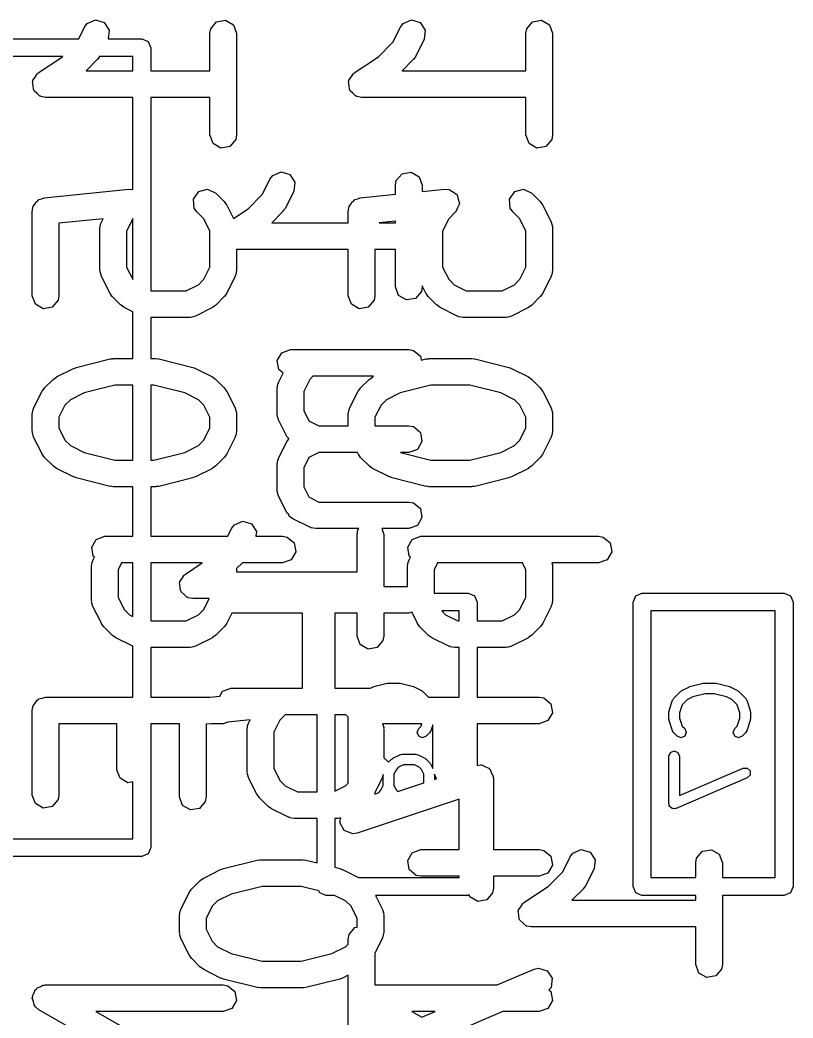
# Model space of a CAD drawing. Extents: x 0.04 to 2.09, y 0.3 to 3.78.
# Drawn here: x 0.2801 to 0.4513, y 3.0444 to 3.2655 of the extents above; entities that cross this region are included whole.
import ezdxf

# ---------------------------------------------------------------- set-up
doc = ezdxf.new("R2010")
doc.units = 0
doc.header["$MEASUREMENT"] = 0
doc.layers.add('BLACK', color=7, linetype='CONTINUOUS')

msp = doc.modelspace()

# ---------------------------------------------------------------- linework, layer by layer
at = {"layer": 'BLACK', "linetype": 'CONTINUOUS'}
for p, q in [((0.294981, 3.26468), (0.296835, 3.26549)), ((0.296835, 3.26549), (0.298771, 3.26491)), ((0.323657, 3.2651), (0.325646, 3.26545)), ((0.325646, 3.26545), (0.327395, 3.26444)), ((0.364981, 3.26468), (0.366835, 3.26549)), ((0.366835, 3.26549), (0.368771, 3.26491)), ((0.393657, 3.2651), (0.395646, 3.26545)), ((0.395646, 3.26545), (0.397395, 3.26444)), ((0.2931, 3.26132), (0.294371, 3.26386)), ((0.294371, 3.26386), (0.294981, 3.26468)), ((0.298771, 3.26491), (0.299884, 3.26323)), ((0.299884, 3.26323), (0.299664, 3.26132)), ((0.32218, 3.26254), (0.322358, 3.26355)), ((0.322358, 3.26355), (0.323657, 3.2651)), ((0.327395, 3.26444), (0.328086, 3.26254)), ((0.36271, 3.26054), (0.364371, 3.26386)), ((0.364371, 3.26386), (0.364981, 3.26468)), ((0.368771, 3.26491), (0.369884, 3.26323)), ((0.369884, 3.26323), (0.369653, 3.26122)), ((0.39218, 3.26254), (0.392358, 3.26355)), ((0.392358, 3.26355), (0.393657, 3.2651)), ((0.397395, 3.26444), (0.398086, 3.26254)), ((0.181102, 3.26132), (0.2931, 3.26132)), ((0.299664, 3.26132), (0.307087, 3.26132)), ((0.307087, 3.26132), (0.308479, 3.26074)), ((0.308479, 3.26074), (0.309055, 3.25935)), ((0.32218, 3.25424), (0.32218, 3.26254)), ((0.328086, 3.26254), (0.328086, 3.24004)), ((0.369653, 3.26122), (0.367778, 3.25747)), ((0.39218, 3.25424), (0.39218, 3.26254)), ((0.398086, 3.26254), (0.398086, 3.24004)), ((0.309055, 3.25935), (0.309055, 3.25424)), ((0.359506, 3.25733), (0.36271, 3.26054)), ((0.289553, 3.25738), (0.183071, 3.25738)), ((0.284125, 3.25375), (0.289506, 3.25733)), ((0.289506, 3.25733), (0.289553, 3.25738)), ((0.297225, 3.2567), (0.294766, 3.25424)), ((0.297252, 3.25676), (0.297225, 3.2567)), ((0.297713, 3.25738), (0.297252, 3.25676)), ((0.305118, 3.25738), (0.297713, 3.25738)), ((0.305118, 3.25424), (0.305118, 3.25738)), ((0.354125, 3.25375), (0.359506, 3.25733)), ((0.367225, 3.2567), (0.364766, 3.25424)), ((0.367252, 3.25676), (0.367225, 3.2567)), ((0.367778, 3.25747), (0.367252, 3.25676)), ((0.294766, 3.25424), (0.305118, 3.25424)), ((0.309055, 3.25424), (0.32218, 3.25424)), ((0.364766, 3.25424), (0.39218, 3.25424)), ((0.282855, 3.2518), (0.28294, 3.25195)), ((0.282929, 3.25212), (0.283436, 3.25281)), ((0.28294, 3.25195), (0.282929, 3.25212)), ((0.283436, 3.25281), (0.283865, 3.25355)), ((0.283865, 3.25355), (0.284025, 3.25361)), ((0.284025, 3.25361), (0.284125, 3.25375)), ((0.352855, 3.2518), (0.35294, 3.25195)), ((0.352929, 3.25212), (0.353436, 3.25281)), ((0.35294, 3.25195), (0.352929, 3.25212)), ((0.353436, 3.25281), (0.353865, 3.25355)), ((0.353865, 3.25355), (0.354025, 3.25361)), ((0.354025, 3.25361), (0.354125, 3.25375)), ((0.283004, 3.25096), (0.282855, 3.2518)), ((0.283059, 3.2501), (0.283004, 3.25096)), ((0.283176, 3.24998), (0.283059, 3.2501)), ((0.283206, 3.24981), (0.283176, 3.24998)), ((0.283862, 3.24926), (0.283206, 3.24981)), ((0.353004, 3.25096), (0.352855, 3.2518)), ((0.353059, 3.2501), (0.353004, 3.25096)), ((0.353176, 3.24998), (0.353059, 3.2501)), ((0.353206, 3.24981), (0.353176, 3.24998)), ((0.353862, 3.24926), (0.353206, 3.24981)), ((0.284454, 3.24864), (0.283862, 3.24926)), ((0.284623, 3.24863), (0.284454, 3.24864)), ((0.284753, 3.24852), (0.284623, 3.24863)), ((0.285763, 3.24834), (0.284753, 3.24852)), ((0.305118, 3.24834), (0.285763, 3.24834)), ((0.305118, 3.22791), (0.305118, 3.24834)), ((0.32218, 3.24834), (0.309055, 3.24834)), ((0.309055, 3.24834), (0.309055, 3.2055)), ((0.32218, 3.24004), (0.32218, 3.24834)), ((0.354454, 3.24864), (0.353862, 3.24926)), ((0.354623, 3.24863), (0.354454, 3.24864)), ((0.354753, 3.24852), (0.354623, 3.24863)), ((0.355763, 3.24834), (0.354753, 3.24852)), ((0.39218, 3.24834), (0.355763, 3.24834)), ((0.39218, 3.24004), (0.39218, 3.24834)), ((0.322871, 3.23814), (0.32218, 3.24004)), ((0.327908, 3.23903), (0.326609, 3.23749)), ((0.328086, 3.24004), (0.327908, 3.23903)), ((0.392871, 3.23814), (0.39218, 3.24004)), ((0.397908, 3.23903), (0.396609, 3.23749)), ((0.398086, 3.24004), (0.397908, 3.23903)), ((0.32462, 3.23713), (0.322871, 3.23814)), ((0.326609, 3.23749), (0.32462, 3.23713)), ((0.39462, 3.23713), (0.392871, 3.23814)), ((0.396609, 3.23749), (0.39462, 3.23713)), ((0.333812, 3.22689), (0.335473, 3.23021)), ((0.335473, 3.23021), (0.336084, 3.23103)), ((0.336084, 3.23103), (0.337937, 3.23183)), ((0.337937, 3.23183), (0.339873, 3.23126)), ((0.339873, 3.23126), (0.340986, 3.22957)), ((0.363283, 3.22889), (0.363461, 3.2299)), ((0.363461, 3.2299), (0.364759, 3.23144)), ((0.364759, 3.23144), (0.366748, 3.23179)), ((0.366748, 3.23179), (0.368497, 3.23078)), ((0.368497, 3.23078), (0.369188, 3.22889)), ((0.285469, 3.22611), (0.304217, 3.22798)), ((0.304217, 3.22798), (0.305118, 3.22791)), ((0.31969, 3.22746), (0.321641, 3.22799)), ((0.321641, 3.22799), (0.323471, 3.22713)), ((0.340755, 3.22756), (0.33888, 3.22382)), ((0.340986, 3.22957), (0.340755, 3.22756)), ((0.363283, 3.22689), (0.363283, 3.22889)), ((0.369188, 3.22889), (0.369188, 3.22748)), ((0.369188, 3.22748), (0.374217, 3.22798)), ((0.374217, 3.22798), (0.375239, 3.22791)), ((0.375239, 3.22791), (0.375256, 3.22789)), ((0.375256, 3.22789), (0.375275, 3.2279)), ((0.375275, 3.2279), (0.376088, 3.22733)), ((0.38969, 3.22746), (0.391641, 3.22799)), ((0.391641, 3.22799), (0.393471, 3.22713)), ((0.283649, 3.22523), (0.284021, 3.22541)), ((0.284021, 3.22541), (0.284287, 3.22573)), ((0.284287, 3.22573), (0.284904, 3.22584)), ((0.284904, 3.22584), (0.285469, 3.22611)), ((0.318531, 3.22581), (0.31969, 3.22746)), ((0.318707, 3.2238), (0.318531, 3.22581)), ((0.323471, 3.22713), (0.325346, 3.22526)), ((0.330609, 3.22368), (0.333812, 3.22689)), ((0.353649, 3.22523), (0.354021, 3.22541)), ((0.354021, 3.22541), (0.354287, 3.22573)), ((0.354287, 3.22573), (0.354904, 3.22584)), ((0.354904, 3.22584), (0.355469, 3.22611)), ((0.355469, 3.22611), (0.363283, 3.22689)), ((0.376088, 3.22733), (0.376908, 3.22677)), ((0.376908, 3.22677), (0.376914, 3.22675)), ((0.376914, 3.22675), (0.376929, 3.22674)), ((0.376929, 3.22674), (0.377186, 3.22578)), ((0.377186, 3.22578), (0.377455, 3.22482)), ((0.388531, 3.22581), (0.38969, 3.22746)), ((0.388707, 3.2238), (0.388531, 3.22581)), ((0.393471, 3.22713), (0.395346, 3.22526)), ((0.28281, 3.22317), (0.282837, 3.22332)), ((0.28281, 3.20442), (0.28281, 3.22317)), ((0.282819, 3.22339), (0.282869, 3.2235)), ((0.282837, 3.22332), (0.282819, 3.22339)), ((0.282869, 3.2235), (0.282988, 3.22418)), ((0.282988, 3.22418), (0.283391, 3.22466)), ((0.283391, 3.22466), (0.283649, 3.22523)), ((0.319296, 3.22296), (0.318707, 3.2238)), ((0.325346, 3.22526), (0.325853, 3.22453)), ((0.325853, 3.22453), (0.325899, 3.22449)), ((0.325899, 3.22449), (0.32738, 3.22153)), ((0.32738, 3.22153), (0.330609, 3.22368)), ((0.33888, 3.22382), (0.338354, 3.22311)), ((0.35281, 3.22317), (0.352837, 3.22332)), ((0.35281, 3.22059), (0.35281, 3.22317)), ((0.352819, 3.22339), (0.352869, 3.2235)), ((0.352837, 3.22332), (0.352819, 3.22339)), ((0.352869, 3.2235), (0.352988, 3.22418)), ((0.352988, 3.22418), (0.353391, 3.22466)), ((0.353391, 3.22466), (0.353649, 3.22523)), ((0.377034, 3.22389), (0.376624, 3.22298)), ((0.377452, 3.22479), (0.377034, 3.22389)), ((0.377455, 3.22482), (0.377447, 3.22481)), ((0.377447, 3.22481), (0.377452, 3.22479)), ((0.389296, 3.22296), (0.388707, 3.2238)), ((0.395346, 3.22526), (0.395853, 3.22453)), ((0.395853, 3.22453), (0.395899, 3.22449)), ((0.395899, 3.22449), (0.397774, 3.22074)), ((0.298487, 3.22147), (0.288716, 3.2205)), ((0.29812, 3.22074), (0.298487, 3.22147)), ((0.305063, 3.22142), (0.303714, 3.21872)), ((0.305118, 3.22148), (0.305063, 3.22142)), ((0.305118, 3.20799), (0.305118, 3.22148)), ((0.320832, 3.22142), (0.319296, 3.22296)), ((0.32218, 3.21872), (0.320832, 3.22142)), ((0.338327, 3.22305), (0.335869, 3.22059)), ((0.338354, 3.22311), (0.338327, 3.22305)), ((0.363283, 3.22095), (0.359641, 3.22059)), ((0.363283, 3.22059), (0.363283, 3.22095)), ((0.375063, 3.22142), (0.373714, 3.21872)), ((0.376599, 3.22296), (0.375063, 3.22142)), ((0.376607, 3.22297), (0.376599, 3.22296)), ((0.376624, 3.22298), (0.376607, 3.22297)), ((0.390832, 3.22142), (0.389296, 3.22296)), ((0.39218, 3.21872), (0.390832, 3.22142)), ((0.288716, 3.2205), (0.288716, 3.20442)), ((0.297808, 3.21942), (0.297986, 3.22043)), ((0.297808, 3.21005), (0.297808, 3.21942)), ((0.297986, 3.22043), (0.2981, 3.22056)), ((0.2981, 3.22056), (0.29812, 3.22074)), ((0.303714, 3.21872), (0.303714, 3.21074)), ((0.32218, 3.21074), (0.32218, 3.21872)), ((0.335869, 3.22059), (0.35281, 3.22059)), ((0.359641, 3.22059), (0.363283, 3.22059)), ((0.373714, 3.21872), (0.373714, 3.21074)), ((0.39218, 3.21074), (0.39218, 3.21872)), ((0.397774, 3.22074), (0.398066, 3.21976)), ((0.398066, 3.21976), (0.398025, 3.21959)), ((0.398025, 3.21959), (0.398086, 3.21942)), ((0.398086, 3.21942), (0.398086, 3.21005)), ((0.35281, 3.21468), (0.328086, 3.21468)), ((0.328086, 3.21468), (0.328086, 3.21005)), ((0.35281, 3.20442), (0.35281, 3.21468)), ((0.363283, 3.21468), (0.358716, 3.21468)), ((0.358716, 3.21468), (0.358716, 3.20442)), ((0.363283, 3.20639), (0.363283, 3.21468)), ((0.297869, 3.20988), (0.297808, 3.21005)), ((0.297828, 3.20971), (0.297869, 3.20988)), ((0.303714, 3.21074), (0.305063, 3.20805)), ((0.320832, 3.20805), (0.32218, 3.21074)), ((0.328086, 3.21005), (0.327908, 3.20904)), ((0.373714, 3.21074), (0.375063, 3.20805)), ((0.390832, 3.20805), (0.39218, 3.21074)), ((0.398086, 3.21005), (0.397908, 3.20904)), ((0.29812, 3.20873), (0.297828, 3.20971)), ((0.299995, 3.20498), (0.29812, 3.20873)), ((0.305063, 3.20805), (0.305118, 3.20799)), ((0.319634, 3.20685), (0.320832, 3.20805)), ((0.327774, 3.20873), (0.325899, 3.20498)), ((0.327794, 3.2089), (0.327774, 3.20873)), ((0.327908, 3.20904), (0.327794, 3.2089)), ((0.375063, 3.20805), (0.37626, 3.20685)), ((0.389634, 3.20685), (0.390832, 3.20805)), ((0.397774, 3.20873), (0.395899, 3.20498)), ((0.397794, 3.2089), (0.397774, 3.20873)), ((0.397908, 3.20904), (0.397794, 3.2089)), ((0.309055, 3.2055), (0.316937, 3.2055)), ((0.316937, 3.2055), (0.319634, 3.20685)), ((0.363974, 3.20449), (0.363283, 3.20639)), ((0.369188, 3.20639), (0.36901, 3.20538)), ((0.369995, 3.20498), (0.369188, 3.20659)), ((0.369188, 3.20659), (0.369188, 3.20639)), ((0.37626, 3.20685), (0.378957, 3.2055)), ((0.378957, 3.2055), (0.386937, 3.2055)), ((0.386937, 3.2055), (0.389634, 3.20685)), ((0.283501, 3.20252), (0.28281, 3.20442)), ((0.288538, 3.20341), (0.287239, 3.20186)), ((0.288716, 3.20442), (0.288538, 3.20341)), ((0.300042, 3.20493), (0.299995, 3.20498)), ((0.300548, 3.20421), (0.300042, 3.20493)), ((0.302423, 3.20233), (0.300548, 3.20421)), ((0.325346, 3.20421), (0.323471, 3.20233)), ((0.325373, 3.20427), (0.325346, 3.20421)), ((0.325899, 3.20498), (0.325373, 3.20427)), ((0.353501, 3.20252), (0.35281, 3.20442)), ((0.358538, 3.20341), (0.357239, 3.20186)), ((0.358716, 3.20442), (0.358538, 3.20341)), ((0.365723, 3.20348), (0.363974, 3.20449)), ((0.367712, 3.20383), (0.365723, 3.20348)), ((0.36901, 3.20538), (0.367712, 3.20383)), ((0.370042, 3.20493), (0.369995, 3.20498)), ((0.370548, 3.20421), (0.370042, 3.20493)), ((0.372423, 3.20233), (0.370548, 3.20421)), ((0.395346, 3.20421), (0.393471, 3.20233)), ((0.395373, 3.20427), (0.395346, 3.20421)), ((0.395899, 3.20498), (0.395373, 3.20427)), ((0.28525, 3.20151), (0.283501, 3.20252)), ((0.287239, 3.20186), (0.28525, 3.20151)), ((0.302481, 3.20231), (0.302423, 3.20233)), ((0.30319, 3.20178), (0.302481, 3.20231)), ((0.305118, 3.20082), (0.30319, 3.20178)), ((0.322704, 3.20178), (0.318955, 3.19991)), ((0.322748, 3.20183), (0.322704, 3.20178)), ((0.323471, 3.20233), (0.322748, 3.20183)), ((0.35525, 3.20151), (0.353501, 3.20252)), ((0.357239, 3.20186), (0.35525, 3.20151)), ((0.372481, 3.20231), (0.372423, 3.20233)), ((0.37319, 3.20178), (0.372481, 3.20231)), ((0.37694, 3.19991), (0.37319, 3.20178)), ((0.392704, 3.20178), (0.388955, 3.19991)), ((0.392748, 3.20183), (0.392704, 3.20178)), ((0.393471, 3.20233), (0.392748, 3.20183)), ((0.305118, 3.1905), (0.305118, 3.20082)), ((0.317634, 3.19959), (0.309055, 3.19959)), ((0.309055, 3.19959), (0.309055, 3.1905)), ((0.3178, 3.19965), (0.317634, 3.19959)), ((0.317972, 3.19961), (0.3178, 3.19965)), ((0.318955, 3.19991), (0.317972, 3.19961)), ((0.377115, 3.19989), (0.37694, 3.19991)), ((0.37725, 3.19977), (0.377115, 3.19989)), ((0.37826, 3.19959), (0.37725, 3.19977)), ((0.387634, 3.19959), (0.37826, 3.19959)), ((0.3878, 3.19965), (0.387634, 3.19959)), ((0.387972, 3.19961), (0.3878, 3.19965)), ((0.388955, 3.19991), (0.387972, 3.19961)), ((0.338091, 3.19178), (0.339989, 3.19247)), ((0.339989, 3.19247), (0.366235, 3.19247)), ((0.366235, 3.19247), (0.367245, 3.19229)), ((0.367245, 3.19229), (0.368793, 3.19099)), ((0.292546, 3.18854), (0.300045, 3.19041)), ((0.300045, 3.19041), (0.300633, 3.19045)), ((0.300633, 3.19045), (0.300761, 3.1905)), ((0.300761, 3.1905), (0.305118, 3.1905)), ((0.309055, 3.1905), (0.310135, 3.1905)), ((0.310135, 3.1905), (0.310715, 3.1904)), ((0.310715, 3.1904), (0.310851, 3.19041)), ((0.310851, 3.19041), (0.31835, 3.18854)), ((0.337081, 3.19003), (0.338091, 3.19178)), ((0.337432, 3.18804), (0.337081, 3.19003)), ((0.368793, 3.19099), (0.368943, 3.19014)), ((0.368943, 3.19014), (0.370045, 3.19041)), ((0.370045, 3.19041), (0.370633, 3.19045)), ((0.370633, 3.19045), (0.370761, 3.1905)), ((0.370761, 3.1905), (0.380135, 3.1905)), ((0.380135, 3.1905), (0.380715, 3.1904)), ((0.380715, 3.1904), (0.380851, 3.19041)), ((0.380851, 3.19041), (0.38835, 3.18854)), ((0.288192, 3.18644), (0.291942, 3.18832)), ((0.291942, 3.18832), (0.29243, 3.18846)), ((0.29243, 3.18846), (0.292546, 3.18854)), ((0.31835, 3.18854), (0.318816, 3.18833)), ((0.318816, 3.18833), (0.318955, 3.18832)), ((0.318955, 3.18832), (0.322704, 3.18644)), ((0.338368, 3.18725), (0.337432, 3.18804)), ((0.38835, 3.18854), (0.388816, 3.18833)), ((0.388816, 3.18833), (0.388955, 3.18832)), ((0.388955, 3.18832), (0.392704, 3.18644)), ((0.28555, 3.18401), (0.287425, 3.18589)), ((0.287425, 3.18589), (0.288148, 3.18639)), ((0.288148, 3.18639), (0.288192, 3.18644)), ((0.322704, 3.18644), (0.323413, 3.18591)), ((0.323413, 3.18591), (0.323471, 3.18589)), ((0.323471, 3.18589), (0.325346, 3.18401)), ((0.337348, 3.18521), (0.338368, 3.18725)), ((0.34429, 3.18589), (0.342941, 3.18319)), ((0.344961, 3.18656), (0.34429, 3.18589)), ((0.358437, 3.18656), (0.344961, 3.18656)), ((0.35555, 3.18401), (0.357425, 3.18589)), ((0.357425, 3.18589), (0.358148, 3.18639)), ((0.358148, 3.18639), (0.358192, 3.18644)), ((0.358192, 3.18644), (0.358437, 3.18656)), ((0.392704, 3.18644), (0.393413, 3.18591)), ((0.393413, 3.18591), (0.393471, 3.18589)), ((0.393471, 3.18589), (0.395346, 3.18401)), ((0.284997, 3.18324), (0.285523, 3.18395)), ((0.285523, 3.18395), (0.28555, 3.18401)), ((0.301125, 3.1846), (0.294293, 3.18289)), ((0.305118, 3.1846), (0.301125, 3.1846)), ((0.305118, 3.168), (0.305118, 3.1846)), ((0.309055, 3.1846), (0.309055, 3.168)), ((0.309771, 3.1846), (0.309055, 3.1846)), ((0.316603, 3.18289), (0.309771, 3.1846)), ((0.325346, 3.18401), (0.325853, 3.18329)), ((0.337036, 3.18389), (0.337214, 3.1849)), ((0.337036, 3.17827), (0.337036, 3.18389)), ((0.337214, 3.1849), (0.337328, 3.18504)), ((0.337328, 3.18504), (0.337348, 3.18521)), ((0.354997, 3.18324), (0.355523, 3.18395)), ((0.355523, 3.18395), (0.35555, 3.18401)), ((0.371125, 3.1846), (0.364293, 3.18289)), ((0.379771, 3.1846), (0.371125, 3.1846)), ((0.386603, 3.18289), (0.379771, 3.1846)), ((0.395346, 3.18401), (0.395853, 3.18329)), ((0.283122, 3.1795), (0.284997, 3.18324)), ((0.291262, 3.18137), (0.290065, 3.18018)), ((0.294293, 3.18289), (0.291262, 3.18137)), ((0.319634, 3.18137), (0.316603, 3.18289)), ((0.320832, 3.18018), (0.319634, 3.18137)), ((0.325853, 3.18329), (0.325899, 3.18324)), ((0.325899, 3.18324), (0.327774, 3.1795)), ((0.342941, 3.18319), (0.342941, 3.17896)), ((0.353122, 3.1795), (0.354997, 3.18324)), ((0.361262, 3.18137), (0.360065, 3.18018)), ((0.364293, 3.18289), (0.361262, 3.18137)), ((0.389634, 3.18137), (0.386603, 3.18289)), ((0.390832, 3.18018), (0.389634, 3.18137)), ((0.395853, 3.18329), (0.395899, 3.18324)), ((0.395899, 3.18324), (0.397774, 3.1795)), ((0.28281, 3.17817), (0.282988, 3.17918)), ((0.282988, 3.17918), (0.283102, 3.17932)), ((0.283102, 3.17932), (0.283122, 3.1795)), ((0.290065, 3.18018), (0.288716, 3.17748)), ((0.32218, 3.17748), (0.320832, 3.18018)), ((0.327774, 3.1795), (0.328066, 3.17851)), ((0.342941, 3.17896), (0.344064, 3.17672)), ((0.35281, 3.17817), (0.352988, 3.17918)), ((0.352988, 3.17918), (0.353102, 3.17932)), ((0.353102, 3.17932), (0.353122, 3.1795)), ((0.360065, 3.18018), (0.358716, 3.17748)), ((0.39218, 3.17748), (0.390832, 3.18018)), ((0.397774, 3.1795), (0.398066, 3.17851)), ((0.28281, 3.17443), (0.28281, 3.17817)), ((0.288716, 3.17748), (0.288716, 3.17512)), ((0.32218, 3.17512), (0.32218, 3.17748)), ((0.328066, 3.17851), (0.328025, 3.17834)), ((0.328025, 3.17834), (0.328086, 3.17817)), ((0.328086, 3.17817), (0.328086, 3.17443)), ((0.337096, 3.1781), (0.337036, 3.17827)), ((0.337055, 3.17793), (0.337096, 3.1781)), ((0.337348, 3.17695), (0.337055, 3.17793)), ((0.339222, 3.1732), (0.337348, 3.17695)), ((0.344064, 3.17672), (0.34631, 3.1756)), ((0.35281, 3.1756), (0.35281, 3.17817)), ((0.358716, 3.17748), (0.358716, 3.1756)), ((0.39218, 3.17512), (0.39218, 3.17748)), ((0.398066, 3.17851), (0.398025, 3.17834)), ((0.398025, 3.17834), (0.398086, 3.17817)), ((0.398086, 3.17817), (0.398086, 3.17443)), ((0.288716, 3.17512), (0.290065, 3.17242)), ((0.320832, 3.17242), (0.32218, 3.17512)), ((0.34631, 3.1756), (0.35281, 3.1756)), ((0.358716, 3.1756), (0.366235, 3.1756)), ((0.366235, 3.1756), (0.367245, 3.17542)), ((0.367245, 3.17542), (0.368793, 3.17412)), ((0.390832, 3.17242), (0.39218, 3.17512)), ((0.282871, 3.17426), (0.28281, 3.17443)), ((0.28283, 3.17409), (0.282871, 3.17426)), ((0.283122, 3.1731), (0.28283, 3.17409)), ((0.284997, 3.16936), (0.283122, 3.1731)), ((0.290065, 3.17242), (0.291262, 3.17123)), ((0.319634, 3.17123), (0.320832, 3.17242)), ((0.327774, 3.1731), (0.325899, 3.16936)), ((0.327794, 3.17328), (0.327774, 3.1731)), ((0.327908, 3.17342), (0.327794, 3.17328)), ((0.328086, 3.17443), (0.327908, 3.17342)), ((0.339544, 3.17289), (0.339222, 3.1732)), ((0.339222, 3.17209), (0.339645, 3.17266)), ((0.339645, 3.17266), (0.339544, 3.17289)), ((0.368793, 3.17412), (0.369143, 3.17213)), ((0.389634, 3.17123), (0.390832, 3.17242)), ((0.397774, 3.1731), (0.395899, 3.16936)), ((0.397794, 3.17328), (0.397774, 3.1731)), ((0.397908, 3.17342), (0.397794, 3.17328)), ((0.398086, 3.17443), (0.397908, 3.17342)), ((0.291262, 3.17123), (0.294293, 3.16971)), ((0.316603, 3.16971), (0.319634, 3.17123)), ((0.337348, 3.16834), (0.339222, 3.17209)), ((0.368133, 3.17038), (0.366235, 3.16969)), ((0.369143, 3.17213), (0.368133, 3.17038)), ((0.386603, 3.16971), (0.389634, 3.17123)), ((0.285044, 3.16931), (0.284997, 3.16936)), ((0.28555, 3.16859), (0.285044, 3.16931)), ((0.287425, 3.16671), (0.28555, 3.16859)), ((0.294293, 3.16971), (0.301125, 3.168)), ((0.301125, 3.168), (0.305118, 3.168)), ((0.309055, 3.168), (0.309771, 3.168)), ((0.309771, 3.168), (0.316603, 3.16971)), ((0.325346, 3.16859), (0.323471, 3.16671)), ((0.325373, 3.16865), (0.325346, 3.16859)), ((0.325899, 3.16936), (0.325373, 3.16865)), ((0.337036, 3.16702), (0.337214, 3.16803)), ((0.337214, 3.16803), (0.337328, 3.16816)), ((0.337328, 3.16816), (0.337348, 3.16834)), ((0.344064, 3.16857), (0.342941, 3.16632)), ((0.34631, 3.16969), (0.344064, 3.16857)), ((0.35483, 3.16969), (0.34631, 3.16969)), ((0.354997, 3.16936), (0.35483, 3.16969)), ((0.355044, 3.16931), (0.354997, 3.16936)), ((0.35555, 3.16859), (0.355044, 3.16931)), ((0.357425, 3.16671), (0.35555, 3.16859)), ((0.366235, 3.16969), (0.364383, 3.16969)), ((0.364383, 3.16969), (0.371125, 3.168)), ((0.371125, 3.168), (0.379771, 3.168)), ((0.379771, 3.168), (0.386603, 3.16971)), ((0.395346, 3.16859), (0.393471, 3.16671)), ((0.395373, 3.16865), (0.395346, 3.16859)), ((0.395899, 3.16936), (0.395373, 3.16865)), ((0.287483, 3.16669), (0.287425, 3.16671)), ((0.288192, 3.16616), (0.287483, 3.16669)), ((0.291942, 3.16429), (0.288192, 3.16616)), ((0.322704, 3.16616), (0.318955, 3.16429)), ((0.322748, 3.16621), (0.322704, 3.16616)), ((0.323471, 3.16671), (0.322748, 3.16621)), ((0.337036, 3.16139), (0.337036, 3.16702)), ((0.342941, 3.16632), (0.342941, 3.16209)), ((0.357483, 3.16669), (0.357425, 3.16671)), ((0.358192, 3.16616), (0.357483, 3.16669)), ((0.361942, 3.16429), (0.358192, 3.16616)), ((0.392704, 3.16616), (0.388955, 3.16429)), ((0.392748, 3.16621), (0.392704, 3.16616)), ((0.393471, 3.16671), (0.392748, 3.16621)), ((0.29208, 3.16427), (0.291942, 3.16429)), ((0.292546, 3.16406), (0.29208, 3.16427)), ((0.300045, 3.16219), (0.292546, 3.16406)), ((0.31835, 3.16406), (0.310851, 3.16219)), ((0.318466, 3.16414), (0.31835, 3.16406)), ((0.318955, 3.16429), (0.318466, 3.16414)), ((0.36208, 3.16427), (0.361942, 3.16429)), ((0.362546, 3.16406), (0.36208, 3.16427)), ((0.370045, 3.16219), (0.362546, 3.16406)), ((0.38835, 3.16406), (0.380851, 3.16219)), ((0.388466, 3.16414), (0.38835, 3.16406)), ((0.388955, 3.16429), (0.388466, 3.16414)), ((0.300181, 3.1622), (0.300045, 3.16219)), ((0.300761, 3.1621), (0.300181, 3.1622)), ((0.305118, 3.1621), (0.300761, 3.1621)), ((0.305118, 3.15113), (0.305118, 3.1621)), ((0.310135, 3.1621), (0.309055, 3.1621)), ((0.309055, 3.1621), (0.309055, 3.15113)), ((0.310263, 3.16215), (0.310135, 3.1621)), ((0.310851, 3.16219), (0.310263, 3.16215)), ((0.337096, 3.16123), (0.337036, 3.16139)), ((0.337055, 3.16106), (0.337096, 3.16123)), ((0.342941, 3.16209), (0.344064, 3.15985)), ((0.370181, 3.1622), (0.370045, 3.16219)), ((0.370761, 3.1621), (0.370181, 3.1622)), ((0.380135, 3.1621), (0.370761, 3.1621)), ((0.380263, 3.16215), (0.380135, 3.1621)), ((0.380851, 3.16219), (0.380263, 3.16215)), ((0.337348, 3.16007), (0.337055, 3.16106)), ((0.339222, 3.15632), (0.337348, 3.16007)), ((0.344064, 3.15985), (0.34631, 3.15872)), ((0.34631, 3.15872), (0.366235, 3.15872)), ((0.366235, 3.15872), (0.367245, 3.15854)), ((0.367245, 3.15854), (0.368793, 3.15725)), ((0.368793, 3.15725), (0.369143, 3.15526)), ((0.339544, 3.15602), (0.339222, 3.15632)), ((0.339719, 3.15561), (0.339544, 3.15602)), ((0.340543, 3.155), (0.339719, 3.15561)), ((0.344293, 3.15313), (0.340543, 3.155)), ((0.369143, 3.15526), (0.368133, 3.15351)), ((0.326107, 3.15113), (0.326969, 3.15286)), ((0.326969, 3.15286), (0.32758, 3.15368)), ((0.32758, 3.15368), (0.329433, 3.15448)), ((0.329433, 3.15448), (0.331369, 3.15391)), ((0.331369, 3.15391), (0.332482, 3.15222)), ((0.344468, 3.15311), (0.344293, 3.15313)), ((0.344603, 3.15299), (0.344468, 3.15311)), ((0.345613, 3.15282), (0.344603, 3.15299)), ((0.355185, 3.15282), (0.345613, 3.15282)), ((0.354779, 3.15154), (0.354957, 3.15255)), ((0.354957, 3.15255), (0.355185, 3.15282)), ((0.366235, 3.15282), (0.360218, 3.15282)), ((0.360218, 3.15282), (0.360684, 3.15154)), ((0.368133, 3.15351), (0.366235, 3.15282)), ((0.295978, 3.14869), (0.296988, 3.15044)), ((0.296988, 3.15044), (0.298886, 3.15113)), ((0.298886, 3.15113), (0.305118, 3.15113)), ((0.309055, 3.15113), (0.326107, 3.15113)), ((0.332482, 3.15222), (0.332357, 3.15113)), ((0.332357, 3.15113), (0.338256, 3.15113)), ((0.338256, 3.15113), (0.339266, 3.15095)), ((0.339266, 3.15095), (0.340814, 3.14966)), ((0.354779, 3.14324), (0.354779, 3.15154)), ((0.360684, 3.15154), (0.360684, 3.13997)), ((0.365978, 3.14869), (0.366988, 3.15044)), ((0.366988, 3.15044), (0.368886, 3.15113)), ((0.368886, 3.15113), (0.408256, 3.15113)), ((0.408256, 3.15113), (0.409266, 3.15095)), ((0.409266, 3.15095), (0.410814, 3.14966)), ((0.296329, 3.1467), (0.295978, 3.14869)), ((0.340814, 3.14966), (0.341164, 3.14767)), ((0.366329, 3.1467), (0.365978, 3.14869)), ((0.410814, 3.14966), (0.411164, 3.14767)), ((0.296245, 3.14575), (0.296606, 3.14647)), ((0.296606, 3.14647), (0.296329, 3.1467)), ((0.340154, 3.14592), (0.338256, 3.14523)), ((0.341164, 3.14767), (0.340154, 3.14592)), ((0.366245, 3.14575), (0.366606, 3.14647)), ((0.366606, 3.14647), (0.366329, 3.1467)), ((0.410154, 3.14592), (0.408256, 3.14523)), ((0.411164, 3.14767), (0.410154, 3.14592)), ((0.295934, 3.14443), (0.296112, 3.14544)), ((0.295934, 3.13693), (0.295934, 3.14443)), ((0.296112, 3.14544), (0.296225, 3.14557)), ((0.296225, 3.14557), (0.296245, 3.14575)), ((0.302586, 3.14523), (0.301839, 3.14373)), ((0.301839, 3.14373), (0.301839, 3.13763)), ((0.305118, 3.14523), (0.302586, 3.14523)), ((0.305118, 3.13337), (0.305118, 3.14523)), ((0.309055, 3.14523), (0.309055, 3.13238)), ((0.320447, 3.14523), (0.309055, 3.14523)), ((0.316724, 3.14274), (0.320447, 3.14523)), ((0.329351, 3.14523), (0.328086, 3.14396)), ((0.328086, 3.14396), (0.328086, 3.14324)), ((0.338256, 3.14523), (0.329351, 3.14523)), ((0.365934, 3.14443), (0.366112, 3.14544)), ((0.365934, 3.13997), (0.365934, 3.14443)), ((0.366112, 3.14544), (0.366225, 3.14557)), ((0.366225, 3.14557), (0.366245, 3.14575)), ((0.372586, 3.14523), (0.371839, 3.14373)), ((0.371839, 3.14373), (0.371839, 3.13852)), ((0.391433, 3.14523), (0.372586, 3.14523)), ((0.39218, 3.14373), (0.391433, 3.14523)), ((0.39218, 3.13763), (0.39218, 3.14373)), ((0.408256, 3.14523), (0.39793, 3.14523)), ((0.39793, 3.14523), (0.398066, 3.14477)), ((0.398066, 3.14477), (0.398025, 3.1446)), ((0.398025, 3.1446), (0.398086, 3.14443)), ((0.398086, 3.14443), (0.398086, 3.13693)), ((0.315528, 3.14112), (0.316035, 3.14181)), ((0.316035, 3.14181), (0.316463, 3.14255)), ((0.316463, 3.14255), (0.316623, 3.14261)), ((0.316623, 3.14261), (0.316724, 3.14274)), ((0.328086, 3.14324), (0.354779, 3.14324)), ((0.315454, 3.1408), (0.315538, 3.14095)), ((0.315602, 3.13996), (0.315454, 3.1408)), ((0.315538, 3.14095), (0.315528, 3.14112)), ((0.315657, 3.1391), (0.315602, 3.13996)), ((0.360684, 3.13997), (0.365934, 3.13997)), ((0.295994, 3.13676), (0.295934, 3.13693)), ((0.301839, 3.13763), (0.303188, 3.13493)), ((0.315775, 3.13898), (0.315657, 3.1391)), ((0.315804, 3.13881), (0.315775, 3.13898)), ((0.316461, 3.13826), (0.315804, 3.13881)), ((0.317053, 3.13764), (0.316461, 3.13826)), ((0.317221, 3.13762), (0.317053, 3.13764)), ((0.317351, 3.13751), (0.317221, 3.13762)), ((0.318361, 3.13733), (0.317351, 3.13751)), ((0.322034, 3.13733), (0.318361, 3.13733)), ((0.320832, 3.13493), (0.322034, 3.13733)), ((0.371839, 3.13852), (0.37937, 3.13852)), ((0.37937, 3.13852), (0.380762, 3.13795)), ((0.380762, 3.13795), (0.381339, 3.13656)), ((0.390832, 3.13493), (0.39218, 3.13763)), ((0.398086, 3.13693), (0.397908, 3.13592)), ((0.415906, 3.13656), (0.416482, 3.13795)), ((0.416482, 3.13795), (0.417874, 3.13852)), ((0.417874, 3.13852), (0.44937, 3.13852)), ((0.44937, 3.13852), (0.450762, 3.13795)), ((0.450762, 3.13795), (0.451339, 3.13656)), ((0.295953, 3.13659), (0.295994, 3.13676)), ((0.296245, 3.13561), (0.295953, 3.13659)), ((0.29812, 3.13186), (0.296245, 3.13561)), ((0.303188, 3.13493), (0.304385, 3.13373)), ((0.319634, 3.13373), (0.320832, 3.13493)), ((0.381339, 3.13656), (0.381339, 3.13238)), ((0.389634, 3.13373), (0.390832, 3.13493)), ((0.397774, 3.13561), (0.395899, 3.13186)), ((0.397794, 3.13578), (0.397774, 3.13561)), ((0.397908, 3.13592), (0.397794, 3.13578)), ((0.415906, 3.07356), (0.415906, 3.13656)), ((0.451339, 3.13656), (0.451339, 3.07356)), ((0.304385, 3.13373), (0.305118, 3.13337)), ((0.316937, 3.13238), (0.319634, 3.13373)), ((0.327004, 3.13407), (0.325899, 3.13186)), ((0.34266, 3.13407), (0.327004, 3.13407)), ((0.34266, 3.11748), (0.34266, 3.13407)), ((0.354779, 3.13407), (0.349843, 3.13407)), ((0.349843, 3.13407), (0.349843, 3.11748)), ((0.354779, 3.12904), (0.354779, 3.13407)), ((0.366235, 3.13407), (0.360684, 3.13407)), ((0.360684, 3.13407), (0.360684, 3.12904)), ((0.366895, 3.13431), (0.366235, 3.13407)), ((0.36812, 3.13186), (0.366895, 3.13431)), ((0.373531, 3.13459), (0.374385, 3.13373)), ((0.377402, 3.13459), (0.373531, 3.13459)), ((0.374385, 3.13373), (0.377082, 3.13238)), ((0.377402, 3.13238), (0.377402, 3.13459)), ((0.386937, 3.13238), (0.389634, 3.13373)), ((0.419843, 3.13459), (0.419843, 3.07553)), ((0.447402, 3.13459), (0.419843, 3.13459)), ((0.447402, 3.07553), (0.447402, 3.13459)), ((0.298167, 3.13182), (0.29812, 3.13186)), ((0.298673, 3.13109), (0.298167, 3.13182)), ((0.300548, 3.12922), (0.298673, 3.13109)), ((0.309055, 3.13238), (0.316937, 3.13238)), ((0.325346, 3.13109), (0.323471, 3.12922)), ((0.325373, 3.13115), (0.325346, 3.13109)), ((0.325899, 3.13186), (0.325373, 3.13115)), ((0.368167, 3.13182), (0.36812, 3.13186)), ((0.368673, 3.13109), (0.368167, 3.13182)), ((0.370548, 3.12922), (0.368673, 3.13109)), ((0.377082, 3.13238), (0.377402, 3.13238)), ((0.381339, 3.13238), (0.386937, 3.13238)), ((0.395346, 3.13109), (0.393471, 3.12922)), ((0.395373, 3.13115), (0.395346, 3.13109)), ((0.395899, 3.13186), (0.395373, 3.13115)), ((0.300606, 3.12919), (0.300548, 3.12922)), ((0.301315, 3.12866), (0.300606, 3.12919)), ((0.305065, 3.12679), (0.301315, 3.12866)), ((0.322704, 3.12866), (0.318955, 3.12679)), ((0.322748, 3.12871), (0.322704, 3.12866)), ((0.323471, 3.12922), (0.322748, 3.12871)), ((0.35547, 3.12714), (0.354779, 3.12904)), ((0.360684, 3.12904), (0.360506, 3.12803)), ((0.370606, 3.12919), (0.370548, 3.12922)), ((0.371315, 3.12866), (0.370606, 3.12919)), ((0.375065, 3.12679), (0.371315, 3.12866)), ((0.392704, 3.12866), (0.388955, 3.12679)), ((0.392748, 3.12871), (0.392704, 3.12866)), ((0.393471, 3.12922), (0.392748, 3.12871)), ((0.305118, 3.12678), (0.305065, 3.12679)), ((0.305118, 3.11551), (0.305118, 3.12678)), ((0.317634, 3.12648), (0.309055, 3.12648)), ((0.309055, 3.12648), (0.309055, 3.11551)), ((0.3178, 3.12654), (0.317634, 3.12648)), ((0.317972, 3.1265), (0.3178, 3.12654)), ((0.318955, 3.12679), (0.317972, 3.1265)), ((0.357219, 3.12613), (0.35547, 3.12714)), ((0.359208, 3.12648), (0.357219, 3.12613)), ((0.360506, 3.12803), (0.359208, 3.12648)), ((0.37524, 3.12677), (0.375065, 3.12679)), ((0.375376, 3.12666), (0.37524, 3.12677)), ((0.376385, 3.12648), (0.375376, 3.12666)), ((0.377402, 3.12648), (0.376385, 3.12648)), ((0.377402, 3.11551), (0.377402, 3.12648)), ((0.387634, 3.12648), (0.381339, 3.12648)), ((0.381339, 3.12648), (0.381339, 3.11551)), ((0.3878, 3.12654), (0.387634, 3.12648)), ((0.387972, 3.1265), (0.3878, 3.12654)), ((0.388955, 3.12679), (0.387972, 3.1265)), ((0.324967, 3.11679), (0.326865, 3.11748)), ((0.326865, 3.11748), (0.34266, 3.11748)), ((0.349843, 3.11748), (0.357696, 3.11748)), ((0.357696, 3.11748), (0.358219, 3.11774)), ((0.358219, 3.11774), (0.358353, 3.11775)), ((0.358353, 3.11775), (0.358461, 3.11783)), ((0.358461, 3.11783), (0.361461, 3.11858)), ((0.361461, 3.11858), (0.361609, 3.11856)), ((0.361609, 3.11856), (0.361747, 3.11861)), ((0.361747, 3.11861), (0.363997, 3.11861)), ((0.363997, 3.11861), (0.364135, 3.11856)), ((0.364135, 3.11856), (0.364283, 3.11858)), ((0.364283, 3.11858), (0.367283, 3.11783)), ((0.367283, 3.11783), (0.367391, 3.11775)), ((0.367391, 3.11775), (0.367525, 3.11774)), ((0.367525, 3.11774), (0.369025, 3.11699)), ((0.42672, 3.11699), (0.428219, 3.11774)), ((0.428219, 3.11774), (0.428353, 3.11775)), ((0.428353, 3.11775), (0.428461, 3.11783)), ((0.428461, 3.11783), (0.431461, 3.11858)), ((0.431461, 3.11858), (0.431609, 3.11856)), ((0.431609, 3.11856), (0.431747, 3.11861)), ((0.431747, 3.11861), (0.433997, 3.11861)), ((0.433997, 3.11861), (0.434135, 3.11856)), ((0.434135, 3.11856), (0.434283, 3.11858)), ((0.434283, 3.11858), (0.437283, 3.11783)), ((0.437283, 3.11783), (0.437391, 3.11775)), ((0.437391, 3.11775), (0.437525, 3.11774)), ((0.437525, 3.11774), (0.439025, 3.11699)), ((0.283481, 3.11416), (0.283865, 3.11482)), ((0.283865, 3.11482), (0.284115, 3.11491)), ((0.284115, 3.11491), (0.284287, 3.11512)), ((0.284287, 3.11512), (0.285042, 3.11525)), ((0.285042, 3.11525), (0.285763, 3.11551)), ((0.285763, 3.11551), (0.305118, 3.11551)), ((0.309055, 3.11551), (0.322142, 3.11551)), ((0.322142, 3.11551), (0.324359, 3.11573)), ((0.324359, 3.11573), (0.324967, 3.11679)), ((0.369025, 3.11699), (0.369152, 3.11684)), ((0.369152, 3.11684), (0.369332, 3.11677)), ((0.369332, 3.11677), (0.370589, 3.11551)), ((0.370589, 3.11551), (0.377402, 3.11551)), ((0.381339, 3.11551), (0.395133, 3.11551)), ((0.395133, 3.11551), (0.396143, 3.11533)), ((0.396143, 3.11533), (0.39769, 3.11403)), ((0.423878, 3.11256), (0.424628, 3.11481)), ((0.424628, 3.11481), (0.424808, 3.11501)), ((0.424808, 3.11501), (0.424913, 3.11527)), ((0.424913, 3.11527), (0.426413, 3.11677)), ((0.426413, 3.11677), (0.426592, 3.11684)), ((0.426592, 3.11684), (0.42672, 3.11699)), ((0.427947, 3.11496), (0.42678, 3.11379)), ((0.42916, 3.11557), (0.427947, 3.11496)), ((0.431893, 3.11625), (0.42916, 3.11557)), ((0.433852, 3.11625), (0.431893, 3.11625)), ((0.436584, 3.11557), (0.433852, 3.11625)), ((0.437797, 3.11496), (0.436584, 3.11557)), ((0.438964, 3.11379), (0.437797, 3.11496)), ((0.439025, 3.11699), (0.439152, 3.11684)), ((0.439152, 3.11684), (0.439332, 3.11677)), ((0.439332, 3.11677), (0.440831, 3.11527)), ((0.440831, 3.11527), (0.440937, 3.11501)), ((0.440937, 3.11501), (0.441117, 3.11481)), ((0.441117, 3.11481), (0.441867, 3.11256)), ((0.28281, 3.11256), (0.282878, 3.11294)), ((0.282855, 3.11307), (0.282921, 3.11318)), ((0.282878, 3.11294), (0.282855, 3.11307)), ((0.282921, 3.11318), (0.282988, 3.11357)), ((0.282988, 3.11357), (0.283481, 3.11416)), ((0.39769, 3.11403), (0.398041, 3.11205)), ((0.42678, 3.11379), (0.426179, 3.11199)), ((0.439565, 3.11199), (0.438964, 3.11379)), ((0.28281, 3.09381), (0.28281, 3.11256)), ((0.331086, 3.11047), (0.326155, 3.10998)), ((0.330719, 3.10974), (0.331086, 3.11047)), ((0.337661, 3.11042), (0.336312, 3.10772)), ((0.338817, 3.11157), (0.337661, 3.11042)), ((0.345906, 3.11157), (0.338817, 3.11157)), ((0.345906, 3.0945), (0.345906, 3.11157)), ((0.349843, 3.11157), (0.349843, 3.09465)), ((0.352274, 3.11157), (0.349843, 3.11157)), ((0.35281, 3.11104), (0.352274, 3.11157)), ((0.35281, 3.09642), (0.35281, 3.11104)), ((0.398041, 3.11205), (0.397031, 3.1103)), ((0.423817, 3.11218), (0.423891, 3.11236)), ((0.423817, 3.11068), (0.423817, 3.11218)), ((0.423891, 3.1105), (0.423817, 3.11068)), ((0.423891, 3.11236), (0.423878, 3.11256)), ((0.423878, 3.11031), (0.423891, 3.1105)), ((0.426179, 3.11199), (0.426179, 3.11088)), ((0.426179, 3.11088), (0.42678, 3.10907)), ((0.438964, 3.10907), (0.439565, 3.11088)), ((0.439565, 3.11088), (0.439565, 3.11199)), ((0.441867, 3.11256), (0.441853, 3.11236)), ((0.441853, 3.11236), (0.441927, 3.11218)), ((0.441927, 3.11068), (0.441853, 3.1105)), ((0.441853, 3.1105), (0.441867, 3.11031)), ((0.441927, 3.11218), (0.441927, 3.11068)), ((0.301558, 3.10961), (0.288716, 3.10961)), ((0.288716, 3.10961), (0.288716, 3.09381)), ((0.301558, 3.09943), (0.301558, 3.10961)), ((0.315409, 3.10961), (0.309055, 3.10961)), ((0.309055, 3.10961), (0.309055, 3.08219)), ((0.315409, 3.09342), (0.315409, 3.10961)), ((0.322437, 3.10961), (0.321314, 3.10949)), ((0.321314, 3.10949), (0.321314, 3.09342)), ((0.325133, 3.10961), (0.322437, 3.10961)), ((0.326155, 3.10998), (0.325133, 3.10961)), ((0.330407, 3.10842), (0.330585, 3.10943)), ((0.330407, 3.09904), (0.330407, 3.10842)), ((0.330585, 3.10943), (0.330698, 3.10956)), ((0.330698, 3.10956), (0.330719, 3.10974)), ((0.360411, 3.10961), (0.360665, 3.10875)), ((0.369142, 3.10961), (0.360411, 3.10961)), ((0.360665, 3.10875), (0.360624, 3.10858)), ((0.360624, 3.10858), (0.360684, 3.10842)), ((0.360684, 3.10842), (0.360684, 3.10204)), ((0.368065, 3.10768), (0.368411, 3.10852)), ((0.368411, 3.10852), (0.368964, 3.10907)), ((0.368964, 3.10907), (0.369142, 3.10961)), ((0.371558, 3.10938), (0.371117, 3.10806)), ((0.371558, 3.0997), (0.371558, 3.10938)), ((0.395133, 3.10961), (0.381339, 3.10961)), ((0.381339, 3.10961), (0.381339, 3.10038)), ((0.397031, 3.1103), (0.395133, 3.10961)), ((0.424628, 3.10806), (0.423878, 3.11031)), ((0.42678, 3.10907), (0.427333, 3.10852)), ((0.427333, 3.10852), (0.427679, 3.10768)), ((0.438065, 3.10768), (0.438411, 3.10852)), ((0.438411, 3.10852), (0.438964, 3.10907)), ((0.441867, 3.11031), (0.441117, 3.10806)), ((0.336312, 3.10772), (0.336312, 3.09974)), ((0.368411, 3.10685), (0.368065, 3.10768)), ((0.369246, 3.1065), (0.368411, 3.10685)), ((0.370082, 3.10685), (0.369246, 3.1065)), ((0.370831, 3.1076), (0.370082, 3.10685)), ((0.370937, 3.10785), (0.370831, 3.1076)), ((0.371117, 3.10806), (0.370937, 3.10785)), ((0.424808, 3.10785), (0.424628, 3.10806)), ((0.424913, 3.1076), (0.424808, 3.10785)), ((0.425663, 3.10685), (0.424913, 3.1076)), ((0.426498, 3.1065), (0.425663, 3.10685)), ((0.427333, 3.10685), (0.426498, 3.1065)), ((0.427679, 3.10768), (0.427333, 3.10685)), ((0.438411, 3.10685), (0.438065, 3.10768)), ((0.439246, 3.1065), (0.438411, 3.10685)), ((0.440082, 3.10685), (0.439246, 3.1065)), ((0.440831, 3.1076), (0.440082, 3.10685)), ((0.440937, 3.10785), (0.440831, 3.1076)), ((0.441117, 3.10806), (0.440937, 3.10785)), ((0.360684, 3.10204), (0.360776, 3.10199)), ((0.360776, 3.10199), (0.360903, 3.10184)), ((0.360903, 3.10184), (0.361083, 3.10177)), ((0.361083, 3.10177), (0.361747, 3.10111)), ((0.361747, 3.10111), (0.362412, 3.10177)), ((0.362412, 3.10177), (0.362592, 3.10184)), ((0.362592, 3.10184), (0.362719, 3.10199)), ((0.362719, 3.10199), (0.364219, 3.10274)), ((0.364219, 3.10274), (0.364493, 3.10276)), ((0.364493, 3.10276), (0.364747, 3.10287)), ((0.364747, 3.10287), (0.367746, 3.10287)), ((0.367746, 3.10287), (0.368, 3.10276)), ((0.368, 3.10276), (0.368275, 3.10274)), ((0.368275, 3.10274), (0.369775, 3.10199)), ((0.369775, 3.10199), (0.369902, 3.10184)), ((0.369902, 3.10184), (0.370082, 3.10177)), ((0.370082, 3.10177), (0.370831, 3.10102)), ((0.423817, 3.10243), (0.424163, 3.10327)), ((0.423817, 3.09194), (0.423817, 3.10243)), ((0.424163, 3.10327), (0.424998, 3.10362)), ((0.424998, 3.10362), (0.425833, 3.10327)), ((0.425833, 3.10327), (0.426179, 3.10243)), ((0.426179, 3.10243), (0.426179, 3.09373)), ((0.302249, 3.09754), (0.301558, 3.09943)), ((0.336312, 3.09974), (0.337661, 3.09704)), ((0.363468, 3.09949), (0.362928, 3.09841)), ((0.363947, 3.09996), (0.363468, 3.09949)), ((0.365026, 3.1005), (0.363947, 3.09996)), ((0.367468, 3.1005), (0.365026, 3.1005)), ((0.368547, 3.09996), (0.367468, 3.1005)), ((0.369025, 3.09949), (0.368547, 3.09996)), ((0.369565, 3.09841), (0.369025, 3.09949)), ((0.370831, 3.10102), (0.370906, 3.10084)), ((0.370906, 3.10084), (0.371053, 3.10071)), ((0.371053, 3.10071), (0.371558, 3.0997)), ((0.381339, 3.10038), (0.38209, 3.10049)), ((0.38209, 3.10049), (0.3823, 3.10041)), ((0.3823, 3.10041), (0.382522, 3.10045)), ((0.382522, 3.10045), (0.38322, 3.10004)), ((0.38322, 3.10004), (0.383969, 3.09975)), ((0.383969, 3.09975), (0.384076, 3.09955)), ((0.384076, 3.09955), (0.384272, 3.09944)), ((0.384272, 3.09944), (0.384547, 3.09868)), ((0.426179, 3.09373), (0.440281, 3.09977)), ((0.440281, 3.09977), (0.441185, 3.09978)), ((0.441185, 3.09978), (0.441832, 3.09915)), ((0.303998, 3.09653), (0.302249, 3.09754)), ((0.330467, 3.09888), (0.330407, 3.09904)), ((0.330426, 3.0987), (0.330467, 3.09888)), ((0.330719, 3.09772), (0.330426, 3.0987)), ((0.332593, 3.09397), (0.330719, 3.09772)), ((0.360373, 3.09772), (0.358716, 3.09441)), ((0.360393, 3.0979), (0.360373, 3.09772)), ((0.360506, 3.09803), (0.360393, 3.0979)), ((0.360566, 3.09837), (0.360506, 3.09803)), ((0.360566, 3.09596), (0.360566, 3.09837)), ((0.362928, 3.09841), (0.362928, 3.09596)), ((0.369565, 3.0965), (0.369565, 3.09841)), ((0.372249, 3.09754), (0.371927, 3.09842)), ((0.371927, 3.09842), (0.371927, 3.09729)), ((0.371927, 3.09729), (0.372401, 3.09745)), ((0.372401, 3.09745), (0.372249, 3.09754)), ((0.384547, 3.09868), (0.384931, 3.09797)), ((0.384931, 3.09797), (0.384885, 3.09775)), ((0.384885, 3.09775), (0.384962, 3.09754)), ((0.384962, 3.09754), (0.384962, 3.08174)), ((0.441211, 3.0976), (0.425463, 3.09085)), ((0.441843, 3.09825), (0.441211, 3.0976)), ((0.441832, 3.09915), (0.441843, 3.09825)), ((0.305118, 3.09672), (0.303998, 3.09653)), ((0.305118, 3.08415), (0.305118, 3.09672)), ((0.337661, 3.09704), (0.338858, 3.09584)), ((0.338858, 3.09584), (0.341556, 3.0945)), ((0.349843, 3.09465), (0.352233, 3.09584)), ((0.352233, 3.09584), (0.35281, 3.09642)), ((0.360027, 3.09489), (0.360566, 3.09596)), ((0.362928, 3.09596), (0.363468, 3.09489)), ((0.363778, 3.09457), (0.369565, 3.0965)), ((0.283501, 3.09191), (0.28281, 3.09381)), ((0.288538, 3.0928), (0.287239, 3.09125)), ((0.288716, 3.09381), (0.288538, 3.0928)), ((0.316099, 3.09152), (0.315409, 3.09342)), ((0.321314, 3.09342), (0.321136, 3.09241)), ((0.33264, 3.09393), (0.332593, 3.09397)), ((0.333146, 3.0932), (0.33264, 3.09393)), ((0.335021, 3.09133), (0.333146, 3.0932)), ((0.341556, 3.0945), (0.345906, 3.0945)), ((0.377402, 3.09289), (0.354822, 3.08536)), ((0.358716, 3.09441), (0.358716, 3.09399)), ((0.358716, 3.09399), (0.359548, 3.09441)), ((0.359548, 3.09441), (0.360027, 3.09489)), ((0.363468, 3.09489), (0.363778, 3.09457)), ((0.377402, 3.08174), (0.377402, 3.09289)), ((0.28525, 3.0909), (0.283501, 3.09191)), ((0.287239, 3.09125), (0.28525, 3.0909)), ((0.317849, 3.09051), (0.316099, 3.09152)), ((0.319838, 3.09086), (0.317849, 3.09051)), ((0.321136, 3.09241), (0.319838, 3.09086)), ((0.33508, 3.0913), (0.335021, 3.09133)), ((0.335789, 3.09078), (0.33508, 3.0913)), ((0.339538, 3.0889), (0.335789, 3.09078)), ((0.42391, 3.09171), (0.423817, 3.09194)), ((0.423913, 3.09147), (0.42391, 3.09171)), ((0.424076, 3.09131), (0.423913, 3.09147)), ((0.424163, 3.0911), (0.424076, 3.09131)), ((0.424386, 3.09101), (0.424163, 3.0911)), ((0.424559, 3.09084), (0.424386, 3.09101)), ((0.424787, 3.09084), (0.424559, 3.09084)), ((0.424998, 3.09075), (0.424787, 3.09084)), ((0.425222, 3.09085), (0.424998, 3.09075)), ((0.425463, 3.09085), (0.425222, 3.09085)), ((0.339713, 3.08888), (0.339538, 3.0889)), ((0.339849, 3.08877), (0.339713, 3.08888)), ((0.340859, 3.08859), (0.339849, 3.08877)), ((0.345906, 3.08859), (0.340859, 3.08859)), ((0.345906, 3.0788), (0.345906, 3.08859)), ((0.350232, 3.08859), (0.349843, 3.08859)), ((0.349843, 3.08859), (0.349843, 3.07781)), ((0.350398, 3.08865), (0.350232, 3.08859)), ((0.35057, 3.08861), (0.350398, 3.08865)), ((0.351184, 3.08879), (0.35057, 3.08861)), ((0.350967, 3.08773), (0.351184, 3.08879)), ((0.351929, 3.08596), (0.350967, 3.08773)), ((0.183071, 3.08415), (0.305118, 3.08415)), ((0.353808, 3.08521), (0.351929, 3.08596)), ((0.354822, 3.08536), (0.353808, 3.08521)), ((0.309055, 3.08219), (0.308479, 3.08079)), ((0.366988, 3.08105), (0.368886, 3.08174)), ((0.368886, 3.08174), (0.377402, 3.08174)), ((0.384962, 3.08174), (0.395133, 3.08174)), ((0.395133, 3.08174), (0.396143, 3.08157)), ((0.40258, 3.08094), (0.404433, 3.08174)), ((0.404433, 3.08174), (0.406369, 3.08116)), ((0.431255, 3.08135), (0.433244, 3.0817)), ((0.433244, 3.0817), (0.434993, 3.08069)), ((0.307087, 3.08022), (0.181102, 3.08022)), ((0.308479, 3.08079), (0.307087, 3.08022)), ((0.332643, 3.07941), (0.333231, 3.07945)), ((0.333231, 3.07945), (0.33336, 3.0795)), ((0.33336, 3.0795), (0.342733, 3.0795)), ((0.342733, 3.0795), (0.343314, 3.0794)), ((0.365978, 3.0793), (0.366988, 3.08105)), ((0.396143, 3.08157), (0.39769, 3.08027)), ((0.39769, 3.08027), (0.398041, 3.07828)), ((0.400309, 3.07679), (0.401969, 3.08011)), ((0.401969, 3.08011), (0.40258, 3.08094)), ((0.406369, 3.08116), (0.407482, 3.07948)), ((0.407482, 3.07948), (0.407251, 3.07747)), ((0.429779, 3.07879), (0.429957, 3.0798)), ((0.429957, 3.0798), (0.431255, 3.08135)), ((0.434993, 3.08069), (0.435684, 3.07879)), ((0.32079, 3.07544), (0.32454, 3.07731)), ((0.32454, 3.07731), (0.325028, 3.07746)), ((0.325028, 3.07746), (0.325144, 3.07753)), ((0.325144, 3.07753), (0.332643, 3.07941)), ((0.343314, 3.0794), (0.34345, 3.07941)), ((0.34345, 3.07941), (0.345906, 3.0788)), ((0.349843, 3.07781), (0.350949, 3.07753)), ((0.350949, 3.07753), (0.351414, 3.07733)), ((0.351414, 3.07733), (0.351553, 3.07731)), ((0.351553, 3.07731), (0.355112, 3.07553)), ((0.366329, 3.07732), (0.365978, 3.0793)), ((0.367876, 3.07602), (0.366329, 3.07732)), ((0.398041, 3.07828), (0.397031, 3.07653)), ((0.407251, 3.07747), (0.405376, 3.07372)), ((0.429779, 3.07553), (0.429779, 3.07879)), ((0.435684, 3.07879), (0.435684, 3.07553)), ((0.320023, 3.07488), (0.320746, 3.07539)), ((0.320746, 3.07539), (0.32079, 3.07544)), ((0.355112, 3.07553), (0.377402, 3.07553)), ((0.368886, 3.07584), (0.367876, 3.07602)), ((0.377402, 3.07584), (0.368886, 3.07584)), ((0.377402, 3.07553), (0.377402, 3.07584)), ((0.395133, 3.07584), (0.384962, 3.07584)), ((0.384962, 3.07584), (0.384962, 3.07317)), ((0.397031, 3.07653), (0.395133, 3.07584)), ((0.397105, 3.07359), (0.400309, 3.07679)), ((0.419843, 3.07553), (0.429779, 3.07553)), ((0.435684, 3.07553), (0.447402, 3.07553)), ((0.317595, 3.07224), (0.318121, 3.07295)), ((0.318121, 3.07295), (0.318148, 3.07301)), ((0.318148, 3.07301), (0.320023, 3.07488)), ((0.333723, 3.07359), (0.326891, 3.07188)), ((0.34237, 3.07359), (0.333723, 3.07359)), ((0.346301, 3.07261), (0.34237, 3.07359)), ((0.384962, 3.07317), (0.384784, 3.07216)), ((0.391724, 3.07), (0.397105, 3.07359)), ((0.404823, 3.07295), (0.402365, 3.0705)), ((0.40485, 3.07301), (0.404823, 3.07295)), ((0.405376, 3.07372), (0.40485, 3.07301)), ((0.416482, 3.07217), (0.415906, 3.07356)), ((0.451339, 3.07356), (0.450762, 3.07217)), ((0.31572, 3.06849), (0.317595, 3.07224)), ((0.326891, 3.07188), (0.32386, 3.07037)), ((0.346482, 3.07217), (0.346301, 3.07261)), ((0.347874, 3.07159), (0.346482, 3.07217)), ((0.349781, 3.07159), (0.347874, 3.07159)), ((0.352233, 3.07037), (0.349781, 3.07159)), ((0.37937, 3.07159), (0.358821, 3.07159)), ((0.358821, 3.07159), (0.360373, 3.06849)), ((0.379596, 3.07169), (0.37937, 3.07159)), ((0.379748, 3.07127), (0.379596, 3.07169)), ((0.381497, 3.07026), (0.379748, 3.07127)), ((0.383486, 3.07061), (0.381497, 3.07026)), ((0.384784, 3.07216), (0.383486, 3.07061)), ((0.417874, 3.07159), (0.416482, 3.07217)), ((0.429779, 3.07159), (0.417874, 3.07159)), ((0.429779, 3.0705), (0.429779, 3.07159)), ((0.44937, 3.07159), (0.435684, 3.07159)), ((0.435684, 3.07159), (0.435684, 3.05629)), ((0.450762, 3.07217), (0.44937, 3.07159)), ((0.3157, 3.06832), (0.31572, 3.06849)), ((0.322663, 3.06917), (0.321314, 3.06647)), ((0.32386, 3.07037), (0.322663, 3.06917)), ((0.35343, 3.06917), (0.352233, 3.07037)), ((0.354779, 3.06647), (0.35343, 3.06917)), ((0.360373, 3.06849), (0.360665, 3.06751)), ((0.390528, 3.06837), (0.391035, 3.06906)), ((0.391035, 3.06906), (0.391463, 3.06981)), ((0.391463, 3.06981), (0.391623, 3.06986)), ((0.391623, 3.06986), (0.391724, 3.07)), ((0.402365, 3.0705), (0.429779, 3.0705)), ((0.315409, 3.06717), (0.315587, 3.06818)), ((0.315409, 3.06342), (0.315409, 3.06717)), ((0.315587, 3.06818), (0.3157, 3.06832)), ((0.321314, 3.06647), (0.321314, 3.06412)), ((0.354779, 3.06456), (0.354779, 3.06647)), ((0.360665, 3.06751), (0.360624, 3.06734)), ((0.360624, 3.06734), (0.360684, 3.06717)), ((0.360684, 3.06717), (0.360684, 3.06342)), ((0.390454, 3.06806), (0.390538, 3.0682)), ((0.390602, 3.06721), (0.390454, 3.06806)), ((0.390538, 3.0682), (0.390528, 3.06837)), ((0.390657, 3.06636), (0.390602, 3.06721)), ((0.390775, 3.06623), (0.390657, 3.06636)), ((0.390804, 3.06607), (0.390775, 3.06623)), ((0.321314, 3.06412), (0.322663, 3.06142)), ((0.352988, 3.06293), (0.354287, 3.06448)), ((0.354287, 3.06448), (0.354779, 3.06456)), ((0.391461, 3.06552), (0.390804, 3.06607)), ((0.392053, 3.0649), (0.391461, 3.06552)), ((0.392221, 3.06488), (0.392053, 3.0649)), ((0.392351, 3.06477), (0.392221, 3.06488)), ((0.393361, 3.06459), (0.392351, 3.06477)), ((0.429779, 3.06459), (0.393361, 3.06459)), ((0.429779, 3.05629), (0.429779, 3.06459)), ((0.315469, 3.06326), (0.315409, 3.06342)), ((0.315428, 3.06308), (0.315469, 3.06326)), ((0.31572, 3.0621), (0.315428, 3.06308)), ((0.317595, 3.05835), (0.31572, 3.0621)), ((0.35281, 3.06192), (0.352988, 3.06293)), ((0.35281, 3.0608), (0.35281, 3.06192)), ((0.360373, 3.0621), (0.358716, 3.05879)), ((0.360393, 3.06228), (0.360373, 3.0621)), ((0.360506, 3.06241), (0.360393, 3.06228)), ((0.360684, 3.06342), (0.360506, 3.06241)), ((0.322663, 3.06142), (0.32386, 3.06022)), ((0.32386, 3.06022), (0.326891, 3.05871)), ((0.349202, 3.05871), (0.352233, 3.06022)), ((0.352233, 3.06022), (0.35281, 3.0608)), ((0.317642, 3.05831), (0.317595, 3.05835)), ((0.318148, 3.05758), (0.317642, 3.05831)), ((0.320023, 3.05571), (0.318148, 3.05758)), ((0.326891, 3.05871), (0.333723, 3.057)), ((0.34237, 3.057), (0.349202, 3.05871)), ((0.358716, 3.05879), (0.358716, 3.05177)), ((0.320081, 3.05568), (0.320023, 3.05571)), ((0.32079, 3.05516), (0.320081, 3.05568)), ((0.32454, 3.05328), (0.32079, 3.05516)), ((0.333723, 3.057), (0.34237, 3.057)), ((0.385826, 3.05177), (0.39397, 3.05526)), ((0.39397, 3.05526), (0.394968, 3.05549)), ((0.394968, 3.05549), (0.396902, 3.05491)), ((0.43047, 3.0544), (0.429779, 3.05629)), ((0.435506, 3.05528), (0.434208, 3.05374)), ((0.435684, 3.05629), (0.435506, 3.05528)), ((0.324679, 3.05327), (0.32454, 3.05328)), ((0.325144, 3.05306), (0.324679, 3.05327)), ((0.332643, 3.05118), (0.325144, 3.05306)), ((0.350949, 3.05306), (0.34345, 3.05118)), ((0.351065, 3.05314), (0.350949, 3.05306)), ((0.351553, 3.05328), (0.351065, 3.05314)), ((0.35281, 3.05391), (0.351553, 3.05328)), ((0.35281, 3.04013), (0.35281, 3.05391)), ((0.396902, 3.05491), (0.398008, 3.05322)), ((0.398008, 3.05322), (0.397769, 3.05121)), ((0.432219, 3.05339), (0.43047, 3.0544)), ((0.434208, 3.05374), (0.432219, 3.05339)), ((0.283236, 3.04999), (0.283493, 3.0507)), ((0.283493, 3.0507), (0.283729, 3.05084)), ((0.283729, 3.05084), (0.283865, 3.05108)), ((0.283865, 3.05108), (0.28458, 3.05134)), ((0.28458, 3.05134), (0.285237, 3.05172)), ((0.285237, 3.05172), (0.285506, 3.05168)), ((0.285506, 3.05168), (0.285763, 3.05177)), ((0.285763, 3.05177), (0.325133, 3.05177)), ((0.325133, 3.05177), (0.326143, 3.05159)), ((0.326143, 3.05159), (0.32769, 3.05029)), ((0.332779, 3.0512), (0.332643, 3.05118)), ((0.33336, 3.05109), (0.332779, 3.0512)), ((0.342733, 3.05109), (0.33336, 3.05109)), ((0.342862, 3.05114), (0.342733, 3.05109)), ((0.34345, 3.05118), (0.342862, 3.05114)), ((0.358716, 3.05177), (0.385826, 3.05177)), ((0.397769, 3.05121), (0.397214, 3.05069)), ((0.28281, 3.0488), (0.282903, 3.04906)), ((0.283074, 3.04809), (0.28281, 3.0488)), ((0.282855, 3.04933), (0.283236, 3.04999)), ((0.282903, 3.04906), (0.282855, 3.04933)), ((0.32769, 3.05029), (0.328041, 3.0483)), ((0.397214, 3.05069), (0.39769, 3.05029)), ((0.39769, 3.05029), (0.398041, 3.0483)), ((0.283206, 3.04734), (0.283074, 3.04809)), ((0.283415, 3.04716), (0.283206, 3.04734)), ((0.283509, 3.04691), (0.283415, 3.04716)), ((0.284298, 3.04625), (0.283509, 3.04691)), ((0.327031, 3.04655), (0.325133, 3.04586)), ((0.328041, 3.0483), (0.327031, 3.04655)), ((0.397031, 3.04655), (0.395133, 3.04586)), ((0.398041, 3.0483), (0.397031, 3.04655)), ((0.314014, 3.02927), (0.284298, 3.04625)), ((0.325133, 3.04586), (0.296882, 3.04586)), ((0.296882, 3.04586), (0.326598, 3.02888)), ((0.366882, 3.04586), (0.369095, 3.0446)), ((0.372047, 3.04586), (0.366882, 3.04586)), ((0.369095, 3.0446), (0.372047, 3.04586)), ((0.387038, 3.04586), (0.37552, 3.04093)), ((0.395133, 3.04586), (0.387038, 3.04586))]:
    msp.add_line(p, q, dxfattribs=at)

doc.saveas('drawing.dxf')
